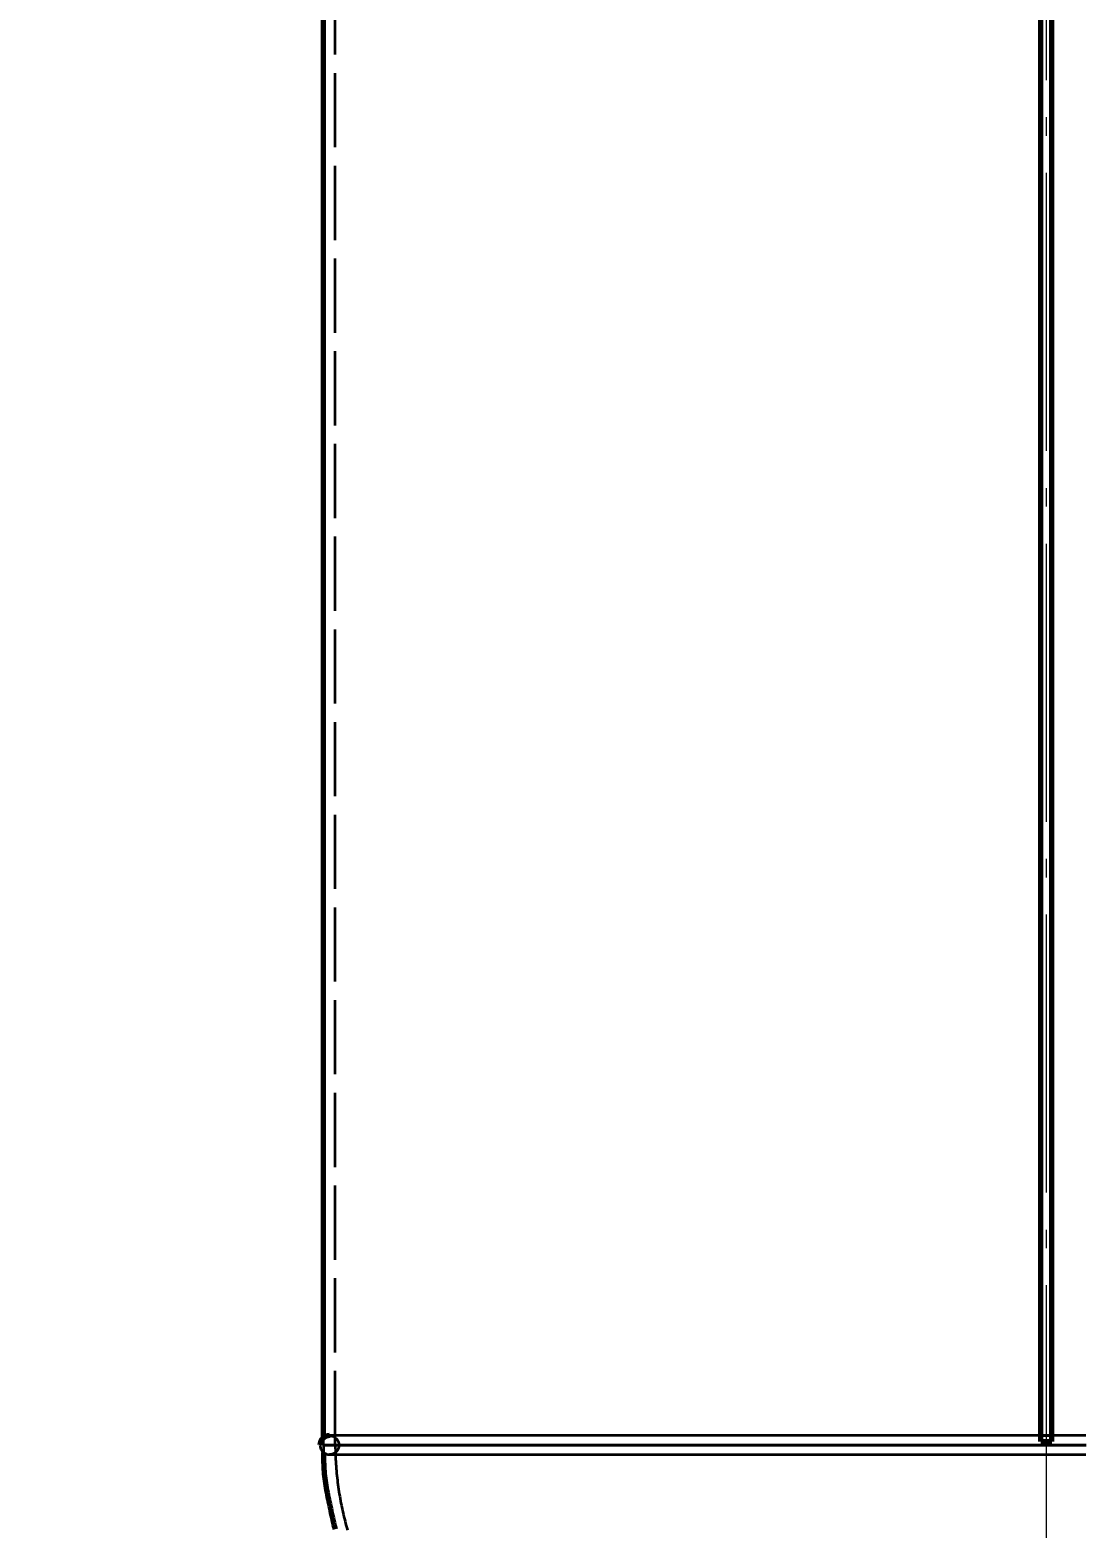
# Model space of a CAD drawing. Header units: millimetres. Extents: x 0 to 594, y 0 to 420.
# Drawn here: x 61.9 to 118.8, y 160.1 to 240.9 of the extents above; entities that cross this region are included whole.
import ezdxf

# ---------------------------------------------------------------- set-up
doc = ezdxf.new("R2010")
doc.units = ezdxf.units.MM
doc.linetypes.add('IRAM-E-TRAZOS', pattern=[5, 4, -1])
doc.linetypes.add('IRAM-F-TRAZO-PUNTO', pattern=[20, 15, -2, 1, -2])
for name, color, linetype, lineweight in [('01-VISIBLE', 7, 'CONTINUOUS', 70), ('02-OCULTA', 4, 'IRAM-E-TRAZOS', 35), ('03-EJE', 1, 'IRAM-F-TRAZO-PUNTO', 18), ('04-COTA', 3, 'CONTINUOUS', 18)]:
    doc.layers.add(name, color=color, linetype=linetype, lineweight=lineweight)
doc.styles.add('ISO3098', font='isocpeur.ttf')
doc.dimstyles.new('FLAMA-IRAM', dxfattribs={"dimtxt": 3.5, "dimasz": 3.5, "dimexe": 2, "dimexo": 1.5, "dimgap": 1, "dimtad": 1, "dimdec": 1, "dimtxsty": 'ISO3098', "dimblk": 'IRAM_FLECHA', "dimblk1": 'IRAM_FLECHA', "dimblk2": 'IRAM_FLECHA', "dimcen": 2.5, "dimclrd": 3, "dimclre": 3, "dimclrt": 3, "dimazin": 3, "dimtfac": 1, "dimtmove": 0, "dimatfit": 3, "dimlwd": 18, "dimlwe": 18})

# ---------------------------------------------------------------- blocks, each defined once
blk = doc.blocks.new('IRAM_FLECHA')
blk.add_solid([(0, 0), (-1, 0.125), (-1, -0.125)])

msp = doc.modelspace()

# ---------------------------------------------------------------- linework, layer by layer
at = {"layer": '01-VISIBLE'}
for p, q in [((116.45, 164.762), (116.45, 318.382)), ((117.05, 164.762), (117.05, 318.382)), ((77.75, 164.962), (77.75, 318.182)), ((116.45, 164.762), (117.05, 164.762))]:
    msp.add_line(p, q, dxfattribs=at)
for points in [[(78.07, 165.074), (77.99, 165.068), (77.912, 165.049), (77.838, 165.018), (77.769, 164.976), (77.708, 164.924), (77.656, 164.863), (77.614, 164.794), (77.583, 164.72), (77.564, 164.642), (77.558, 164.562)], [(77.753, 164.16), (77.754, 164.033), (77.755, 163.906), (77.757, 163.778), (77.76, 163.651), (77.764, 163.524), (77.769, 163.397), (77.776, 163.27), (77.784, 163.143), (77.794, 163.016), (77.806, 162.89), (77.821, 162.763), (77.837, 162.637), (77.856, 162.512), (77.876, 162.386), (77.898, 162.261), (77.921, 162.136), (77.945, 162.011), (77.969, 161.886), (77.994, 161.761), (78.019, 161.637), (78.044, 161.512), (78.07, 161.387), (78.096, 161.263), (78.122, 161.138), (78.148, 161.014), (78.174, 160.889), (78.201, 160.765), (78.229, 160.641), (78.257, 160.517), (78.286, 160.393), (78.316, 160.269), (78.346, 160.146), (78.377, 160.023)]]:
    msp.add_lwpolyline(points, dxfattribs=at)
at = {"layer": '02-OCULTA'}
for p, q in [((78.39, 164.562), (78.39, 318.582)), ((116.45, 165.074), (116.45, 318.07)), ((117.05, 165.074), (117.05, 318.07)), ((77.75, 164.562), (77.75, 164.962))]:
    msp.add_line(p, q, dxfattribs=at)
for points in [[(118.877, 165.074), (118.684, 165.074), (118.491, 165.074), (118.297, 165.074), (118.104, 165.074), (117.91, 165.074), (117.717, 165.074), (117.524, 165.074), (117.33, 165.074), (117.137, 165.074), (116.943, 165.074), (116.75, 165.074), (116.557, 165.074), (116.363, 165.074), (116.17, 165.074), (115.976, 165.074), (115.783, 165.074), (115.59, 165.074), (115.396, 165.074), (115.203, 165.074), (115.009, 165.074), (114.816, 165.074), (114.623, 165.074), (114.429, 165.074), (114.236, 165.074), (114.042, 165.074), (113.849, 165.074), (113.656, 165.074), (113.462, 165.074), (113.269, 165.074), (113.075, 165.074), (112.882, 165.074), (112.689, 165.074), (112.495, 165.074), (112.302, 165.074), (112.108, 165.074), (111.915, 165.074), (111.722, 165.074), (111.528, 165.074), (111.335, 165.074), (111.141, 165.074), (110.948, 165.074), (110.755, 165.074), (110.561, 165.074), (110.368, 165.074), (110.174, 165.074), (109.981, 165.074), (109.788, 165.074), (109.594, 165.074), (109.401, 165.074), (109.207, 165.074), (109.014, 165.074), (108.821, 165.074), (108.627, 165.074), (108.434, 165.074), (108.24, 165.074), (108.047, 165.074), (107.854, 165.074), (107.66, 165.074), (107.467, 165.074), (107.273, 165.074), (107.08, 165.074), (106.887, 165.074), (106.693, 165.074), (106.5, 165.074), (106.306, 165.074), (106.113, 165.074), (105.92, 165.074), (105.726, 165.074), (105.533, 165.074), (105.339, 165.074), (105.146, 165.074), (104.953, 165.074), (104.759, 165.074), (104.566, 165.074), (104.372, 165.074), (104.179, 165.074), (103.986, 165.074), (103.792, 165.074), (103.599, 165.074), (103.405, 165.074), (103.212, 165.074), (103.019, 165.074), (102.825, 165.074), (102.632, 165.074), (102.438, 165.074), (102.245, 165.074), (102.052, 165.074), (101.858, 165.074), (101.665, 165.074), (101.471, 165.074), (101.278, 165.074), (101.085, 165.074), (100.891, 165.074), (100.698, 165.074), (100.504, 165.074), (100.311, 165.074), (100.118, 165.074), (99.924, 165.074), (99.731, 165.074), (99.537, 165.074), (99.344, 165.074), (99.151, 165.074), (98.957, 165.074), (98.764, 165.074), (98.57, 165.074), (98.377, 165.074), (98.184, 165.074), (97.99, 165.074), (97.797, 165.074), (97.603, 165.074), (97.41, 165.074), (97.217, 165.074), (97.023, 165.074), (96.83, 165.074), (96.636, 165.074), (96.443, 165.074), (96.25, 165.074), (96.056, 165.074), (95.863, 165.074), (95.669, 165.074), (95.476, 165.074), (95.283, 165.074), (95.089, 165.074), (94.896, 165.074), (94.702, 165.074), (94.509, 165.074), (94.316, 165.074), (94.122, 165.074), (93.929, 165.074), (93.735, 165.074), (93.542, 165.074), (93.349, 165.074), (93.155, 165.074), (92.962, 165.074), (92.768, 165.074), (92.575, 165.074), (92.382, 165.074), (92.188, 165.074), (91.995, 165.074), (91.801, 165.074), (91.608, 165.074), (91.415, 165.074), (91.221, 165.074), (91.028, 165.074), (90.834, 165.074), (90.641, 165.074), (90.448, 165.074), (90.254, 165.074), (90.061, 165.074), (89.867, 165.074), (89.674, 165.074), (89.481, 165.074), (89.287, 165.074), (89.094, 165.074), (88.9, 165.074), (88.707, 165.074), (88.514, 165.074), (88.32, 165.074), (88.127, 165.074), (87.933, 165.074), (87.74, 165.074), (87.547, 165.074), (87.353, 165.074), (87.16, 165.074), (86.966, 165.074), (86.773, 165.074), (86.58, 165.074), (86.386, 165.074), (86.193, 165.074), (85.999, 165.074), (85.806, 165.074), (85.613, 165.074), (85.419, 165.074), (85.226, 165.074), (85.032, 165.074), (84.839, 165.074), (84.646, 165.074), (84.452, 165.074), (84.259, 165.074), (84.065, 165.074), (83.872, 165.074), (83.679, 165.074), (83.485, 165.074), (83.292, 165.074), (83.098, 165.074), (82.905, 165.074), (82.712, 165.074), (82.518, 165.074), (82.325, 165.074), (82.131, 165.074), (81.938, 165.074), (81.745, 165.074), (81.551, 165.074), (81.358, 165.074), (81.164, 165.074), (80.971, 165.074), (80.778, 165.074), (80.584, 165.074), (80.391, 165.074), (80.197, 165.074), (80.004, 165.074), (79.811, 165.074), (79.617, 165.074), (79.424, 165.074), (79.23, 165.074), (79.037, 165.074), (78.844, 165.074), (78.65, 165.074), (78.457, 165.074), (78.263, 165.074), (78.07, 165.074)], [(118.877, 165.074), (118.684, 165.074), (118.491, 165.074), (118.297, 165.074), (118.104, 165.074), (117.91, 165.074), (117.717, 165.074), (117.524, 165.074), (117.33, 165.074), (117.137, 165.074), (116.943, 165.074), (116.75, 165.074), (116.557, 165.074), (116.363, 165.074), (116.17, 165.074), (115.976, 165.074), (115.783, 165.074), (115.59, 165.074), (115.396, 165.074), (115.203, 165.074), (115.009, 165.074), (114.816, 165.074), (114.623, 165.074), (114.429, 165.074), (114.236, 165.074), (114.042, 165.074), (113.849, 165.074), (113.656, 165.074), (113.462, 165.074), (113.269, 165.074), (113.075, 165.074), (112.882, 165.074), (112.689, 165.074), (112.495, 165.074), (112.302, 165.074), (112.108, 165.074), (111.915, 165.074), (111.722, 165.074), (111.528, 165.074), (111.335, 165.074), (111.141, 165.074), (110.948, 165.074), (110.755, 165.074), (110.561, 165.074), (110.368, 165.074), (110.174, 165.074), (109.981, 165.074), (109.788, 165.074), (109.594, 165.074), (109.401, 165.074), (109.207, 165.074), (109.014, 165.074), (108.821, 165.074), (108.627, 165.074), (108.434, 165.074), (108.24, 165.074), (108.047, 165.074), (107.854, 165.074), (107.66, 165.074), (107.467, 165.074), (107.273, 165.074), (107.08, 165.074), (106.887, 165.074), (106.693, 165.074), (106.5, 165.074), (106.306, 165.074), (106.113, 165.074), (105.92, 165.074), (105.726, 165.074), (105.533, 165.074), (105.339, 165.074), (105.146, 165.074), (104.953, 165.074), (104.759, 165.074), (104.566, 165.074), (104.372, 165.074), (104.179, 165.074), (103.986, 165.074), (103.792, 165.074), (103.599, 165.074), (103.405, 165.074), (103.212, 165.074), (103.019, 165.074), (102.825, 165.074), (102.632, 165.074), (102.438, 165.074), (102.245, 165.074), (102.052, 165.074), (101.858, 165.074), (101.665, 165.074), (101.471, 165.074), (101.278, 165.074), (101.085, 165.074), (100.891, 165.074), (100.698, 165.074), (100.504, 165.074), (100.311, 165.074), (100.118, 165.074), (99.924, 165.074), (99.731, 165.074), (99.537, 165.074), (99.344, 165.074), (99.151, 165.074), (98.957, 165.074), (98.764, 165.074), (98.57, 165.074), (98.377, 165.074), (98.184, 165.074), (97.99, 165.074), (97.797, 165.074), (97.603, 165.074), (97.41, 165.074), (97.217, 165.074), (97.023, 165.074), (96.83, 165.074), (96.636, 165.074), (96.443, 165.074), (96.25, 165.074), (96.056, 165.074), (95.863, 165.074), (95.669, 165.074), (95.476, 165.074), (95.283, 165.074), (95.089, 165.074), (94.896, 165.074), (94.702, 165.074), (94.509, 165.074), (94.316, 165.074), (94.122, 165.074), (93.929, 165.074), (93.735, 165.074), (93.542, 165.074), (93.349, 165.074), (93.155, 165.074), (92.962, 165.074), (92.768, 165.074), (92.575, 165.074), (92.382, 165.074), (92.188, 165.074), (91.995, 165.074), (91.801, 165.074), (91.608, 165.074), (91.415, 165.074), (91.221, 165.074), (91.028, 165.074), (90.834, 165.074), (90.641, 165.074), (90.448, 165.074), (90.254, 165.074), (90.061, 165.074), (89.867, 165.074), (89.674, 165.074), (89.481, 165.074), (89.287, 165.074), (89.094, 165.074), (88.9, 165.074), (88.707, 165.074), (88.514, 165.074), (88.32, 165.074), (88.127, 165.074), (87.933, 165.074), (87.74, 165.074), (87.547, 165.074), (87.353, 165.074), (87.16, 165.074), (86.966, 165.074), (86.773, 165.074), (86.58, 165.074), (86.386, 165.074), (86.193, 165.074), (85.999, 165.074), (85.806, 165.074), (85.613, 165.074), (85.419, 165.074), (85.226, 165.074), (85.032, 165.074), (84.839, 165.074), (84.646, 165.074), (84.452, 165.074), (84.259, 165.074), (84.065, 165.074), (83.872, 165.074), (83.679, 165.074), (83.485, 165.074), (83.292, 165.074), (83.098, 165.074), (82.905, 165.074), (82.712, 165.074), (82.518, 165.074), (82.325, 165.074), (82.131, 165.074), (81.938, 165.074), (81.745, 165.074), (81.551, 165.074), (81.358, 165.074), (81.164, 165.074), (80.971, 165.074), (80.778, 165.074), (80.584, 165.074), (80.391, 165.074), (80.197, 165.074), (80.004, 165.074), (79.811, 165.074), (79.617, 165.074), (79.424, 165.074), (79.23, 165.074), (79.037, 165.074), (78.844, 165.074), (78.65, 165.074), (78.457, 165.074), (78.263, 165.074), (78.07, 165.074)], [(78.07, 165.074), (78.15, 165.068), (78.228, 165.049), (78.302, 165.018), (78.371, 164.976), (78.432, 164.924), (78.484, 164.863), (78.526, 164.794), (78.557, 164.72), (78.576, 164.642), (78.582, 164.562), (78.576, 164.482), (78.557, 164.404), (78.526, 164.33), (78.484, 164.261), (78.432, 164.2), (78.371, 164.148), (78.302, 164.106), (78.228, 164.075), (78.15, 164.056), (78.07, 164.05)], [(116.45, 165.074), (116.536, 165.074), (116.621, 165.074), (116.707, 165.074), (116.793, 165.074), (116.879, 165.074), (116.964, 165.074), (117.05, 165.074)], [(116.45, 164.762), (116.45, 164.814), (116.45, 164.866), (116.45, 164.918), (116.45, 164.97), (116.45, 165.022), (116.45, 165.074)], [(117.05, 164.762), (117.05, 164.814), (117.05, 164.866), (117.05, 164.918), (117.05, 164.97), (117.05, 165.022), (117.05, 165.074)], [(77.558, 164.562), (77.564, 164.482), (77.583, 164.404), (77.614, 164.33), (77.656, 164.261), (77.708, 164.2), (77.769, 164.148), (77.838, 164.106), (77.912, 164.075), (77.99, 164.056), (78.07, 164.05)], [(118.895, 164.562), (118.7, 164.562), (118.505, 164.562), (118.31, 164.562), (118.115, 164.562), (117.92, 164.562), (117.725, 164.562), (117.53, 164.562), (117.335, 164.562), (117.14, 164.562), (116.945, 164.562), (116.75, 164.562), (116.555, 164.562), (116.36, 164.562), (116.165, 164.562), (115.97, 164.562), (115.775, 164.562), (115.58, 164.562), (115.385, 164.562), (115.19, 164.562), (114.995, 164.562), (114.8, 164.562), (114.605, 164.562), (114.41, 164.562), (114.215, 164.562), (114.02, 164.562), (113.825, 164.562), (113.63, 164.562), (113.435, 164.562), (113.24, 164.562), (113.045, 164.562), (112.85, 164.562), (112.655, 164.562), (112.46, 164.562), (112.265, 164.562), (112.07, 164.562), (111.875, 164.562), (111.68, 164.562), (111.485, 164.562), (111.29, 164.562), (111.095, 164.562), (110.9, 164.562), (110.705, 164.562), (110.51, 164.562), (110.315, 164.562), (110.12, 164.562), (109.925, 164.562), (109.73, 164.562), (109.535, 164.562), (109.34, 164.562), (109.145, 164.562), (108.95, 164.562), (108.755, 164.562), (108.56, 164.562), (108.365, 164.562), (108.17, 164.562), (107.975, 164.562), (107.78, 164.562), (107.585, 164.562), (107.39, 164.562), (107.195, 164.562), (107, 164.562), (106.805, 164.562), (106.61, 164.562), (106.415, 164.562), (106.22, 164.562), (106.025, 164.562), (105.83, 164.562), (105.635, 164.562), (105.44, 164.562), (105.245, 164.562), (105.05, 164.562), (104.855, 164.562), (104.66, 164.562), (104.465, 164.562), (104.27, 164.562), (104.075, 164.562), (103.88, 164.562), (103.685, 164.562), (103.49, 164.562), (103.295, 164.562), (103.1, 164.562), (102.905, 164.562), (102.71, 164.562), (102.515, 164.562), (102.32, 164.562), (102.125, 164.562), (101.93, 164.562), (101.735, 164.562), (101.54, 164.562), (101.345, 164.562), (101.15, 164.562), (100.955, 164.562), (100.76, 164.562), (100.565, 164.562), (100.37, 164.562), (100.175, 164.562), (99.98, 164.562), (99.785, 164.562), (99.59, 164.562), (99.395, 164.562), (99.2, 164.562), (99.005, 164.562), (98.81, 164.562), (98.615, 164.562), (98.42, 164.562), (98.225, 164.562), (98.03, 164.562), (97.835, 164.562), (97.64, 164.562), (97.445, 164.562), (97.25, 164.562), (97.055, 164.562), (96.86, 164.562), (96.665, 164.562), (96.47, 164.562), (96.275, 164.562), (96.08, 164.562), (95.885, 164.562), (95.69, 164.562), (95.495, 164.562), (95.3, 164.562), (95.105, 164.562), (94.91, 164.562), (94.715, 164.562), (94.52, 164.562), (94.325, 164.562), (94.13, 164.562), (93.935, 164.562), (93.74, 164.562), (93.545, 164.562), (93.35, 164.562), (93.155, 164.562), (92.96, 164.562), (92.765, 164.562), (92.57, 164.562), (92.375, 164.562), (92.18, 164.562), (91.985, 164.562), (91.79, 164.562), (91.595, 164.562), (91.4, 164.562), (91.205, 164.562), (91.01, 164.562), (90.815, 164.562), (90.62, 164.562), (90.425, 164.562), (90.23, 164.562), (90.035, 164.562), (89.84, 164.562), (89.645, 164.562), (89.45, 164.562), (89.255, 164.562), (89.06, 164.562), (88.865, 164.562), (88.67, 164.562), (88.475, 164.562), (88.28, 164.562), (88.085, 164.562), (87.89, 164.562), (87.695, 164.562), (87.5, 164.562), (87.305, 164.562), (87.11, 164.562), (86.915, 164.562), (86.72, 164.562), (86.525, 164.562), (86.33, 164.562), (86.135, 164.562), (85.94, 164.562), (85.745, 164.562), (85.55, 164.562), (85.355, 164.562), (85.16, 164.562), (84.965, 164.562), (84.77, 164.562), (84.575, 164.562), (84.38, 164.562), (84.185, 164.562), (83.99, 164.562), (83.795, 164.562), (83.6, 164.562), (83.405, 164.562), (83.21, 164.562), (83.015, 164.562), (82.82, 164.562), (82.625, 164.562), (82.43, 164.562), (82.235, 164.562), (82.04, 164.562), (81.845, 164.562), (81.65, 164.562), (81.455, 164.562), (81.26, 164.562), (81.065, 164.562), (80.87, 164.562), (80.675, 164.562), (80.48, 164.562), (80.285, 164.562), (80.09, 164.562), (79.895, 164.562), (79.7, 164.562), (79.505, 164.562), (79.31, 164.562), (79.115, 164.562), (78.92, 164.562), (78.725, 164.562), (78.53, 164.562), (78.335, 164.562), (78.14, 164.562), (77.945, 164.562), (77.75, 164.562)], [(77.75, 164.562), (77.945, 164.562), (78.14, 164.562), (78.335, 164.562), (78.53, 164.562), (78.725, 164.562), (78.92, 164.562), (79.115, 164.562), (79.31, 164.562), (79.505, 164.562), (79.7, 164.562), (79.895, 164.562), (80.09, 164.562), (80.285, 164.562), (80.48, 164.562), (80.675, 164.562), (80.87, 164.562), (81.065, 164.562), (81.26, 164.562), (81.455, 164.562), (81.65, 164.562), (81.845, 164.562), (82.04, 164.562), (82.235, 164.562), (82.43, 164.562), (82.625, 164.562), (82.82, 164.562), (83.015, 164.562), (83.21, 164.562), (83.405, 164.562), (83.6, 164.562), (83.795, 164.562), (83.99, 164.562), (84.185, 164.562), (84.38, 164.562), (84.575, 164.562), (84.77, 164.562), (84.965, 164.562), (85.16, 164.562), (85.355, 164.562), (85.55, 164.562), (85.745, 164.562), (85.94, 164.562), (86.135, 164.562), (86.33, 164.562), (86.525, 164.562), (86.72, 164.562), (86.915, 164.562), (87.11, 164.562), (87.305, 164.562), (87.5, 164.562), (87.695, 164.562), (87.89, 164.562), (88.085, 164.562), (88.28, 164.562), (88.475, 164.562), (88.67, 164.562), (88.865, 164.562), (89.06, 164.562), (89.255, 164.562), (89.45, 164.562), (89.645, 164.562), (89.84, 164.562), (90.035, 164.562), (90.23, 164.562), (90.425, 164.562), (90.62, 164.562), (90.815, 164.562), (91.01, 164.562), (91.205, 164.562), (91.4, 164.562), (91.595, 164.562), (91.79, 164.562), (91.985, 164.562), (92.18, 164.562), (92.375, 164.562), (92.57, 164.562), (92.765, 164.562), (92.96, 164.562), (93.155, 164.562), (93.35, 164.562), (93.545, 164.562), (93.74, 164.562), (93.935, 164.562), (94.13, 164.562), (94.325, 164.562), (94.52, 164.562), (94.715, 164.562), (94.91, 164.562), (95.105, 164.562), (95.3, 164.562), (95.495, 164.562), (95.69, 164.562), (95.885, 164.562), (96.08, 164.562), (96.275, 164.562), (96.47, 164.562), (96.665, 164.562), (96.86, 164.562), (97.055, 164.562), (97.25, 164.562), (97.445, 164.562), (97.64, 164.562), (97.835, 164.562), (98.03, 164.562), (98.225, 164.562), (98.42, 164.562), (98.615, 164.562), (98.81, 164.562), (99.005, 164.562), (99.2, 164.562), (99.395, 164.562), (99.59, 164.562), (99.785, 164.562), (99.98, 164.562), (100.175, 164.562), (100.37, 164.562), (100.565, 164.562), (100.76, 164.562), (100.955, 164.562), (101.15, 164.562), (101.345, 164.562), (101.54, 164.562), (101.735, 164.562), (101.93, 164.562), (102.125, 164.562), (102.32, 164.562), (102.515, 164.562), (102.71, 164.562), (102.905, 164.562), (103.1, 164.562), (103.295, 164.562), (103.49, 164.562), (103.685, 164.562), (103.88, 164.562), (104.075, 164.562), (104.27, 164.562), (104.465, 164.562), (104.66, 164.562), (104.855, 164.562), (105.05, 164.562), (105.245, 164.562), (105.44, 164.562), (105.635, 164.562), (105.83, 164.562), (106.025, 164.562), (106.22, 164.562), (106.415, 164.562), (106.61, 164.562), (106.805, 164.562), (107, 164.562), (107.195, 164.562), (107.39, 164.562), (107.585, 164.562), (107.78, 164.562), (107.975, 164.562), (108.17, 164.562), (108.365, 164.562), (108.56, 164.562), (108.755, 164.562), (108.95, 164.562), (109.145, 164.562), (109.34, 164.562), (109.535, 164.562), (109.73, 164.562), (109.925, 164.562), (110.12, 164.562), (110.315, 164.562), (110.51, 164.562), (110.705, 164.562), (110.9, 164.562), (111.095, 164.562), (111.29, 164.562), (111.485, 164.562), (111.68, 164.562), (111.875, 164.562), (112.07, 164.562), (112.265, 164.562), (112.46, 164.562), (112.655, 164.562), (112.85, 164.562), (113.045, 164.562), (113.24, 164.562), (113.435, 164.562), (113.63, 164.562), (113.825, 164.562), (114.02, 164.562), (114.215, 164.562), (114.41, 164.562), (114.605, 164.562), (114.8, 164.562), (114.995, 164.562), (115.19, 164.562), (115.385, 164.562), (115.58, 164.562), (115.775, 164.562), (115.97, 164.562), (116.165, 164.562), (116.36, 164.562), (116.555, 164.562), (116.75, 164.562), (116.945, 164.562), (117.14, 164.562), (117.335, 164.562), (117.53, 164.562), (117.725, 164.562), (117.92, 164.562), (118.115, 164.562), (118.31, 164.562), (118.505, 164.562), (118.7, 164.562), (118.895, 164.562)], [(118.895, 164.562), (118.7, 164.562), (118.505, 164.562), (118.31, 164.562), (118.115, 164.562), (117.92, 164.562), (117.725, 164.562), (117.53, 164.562), (117.335, 164.562), (117.14, 164.562), (116.945, 164.562), (116.75, 164.562), (116.555, 164.562), (116.36, 164.562), (116.165, 164.562), (115.97, 164.562), (115.775, 164.562), (115.58, 164.562), (115.385, 164.562), (115.19, 164.562), (114.995, 164.562), (114.8, 164.562), (114.605, 164.562), (114.41, 164.562), (114.215, 164.562), (114.02, 164.562), (113.825, 164.562), (113.63, 164.562), (113.435, 164.562), (113.24, 164.562), (113.045, 164.562), (112.85, 164.562), (112.655, 164.562), (112.46, 164.562), (112.265, 164.562), (112.07, 164.562), (111.875, 164.562), (111.68, 164.562), (111.485, 164.562), (111.29, 164.562), (111.095, 164.562), (110.9, 164.562), (110.705, 164.562), (110.51, 164.562), (110.315, 164.562), (110.12, 164.562), (109.925, 164.562), (109.73, 164.562), (109.535, 164.562), (109.34, 164.562), (109.145, 164.562), (108.95, 164.562), (108.755, 164.562), (108.56, 164.562), (108.365, 164.562), (108.17, 164.562), (107.975, 164.562), (107.78, 164.562), (107.585, 164.562), (107.39, 164.562), (107.195, 164.562), (107, 164.562), (106.805, 164.562), (106.61, 164.562), (106.415, 164.562), (106.22, 164.562), (106.025, 164.562), (105.83, 164.562), (105.635, 164.562), (105.44, 164.562), (105.245, 164.562), (105.05, 164.562), (104.855, 164.562), (104.66, 164.562), (104.465, 164.562), (104.27, 164.562), (104.075, 164.562), (103.88, 164.562), (103.685, 164.562), (103.49, 164.562), (103.295, 164.562), (103.1, 164.562), (102.905, 164.562), (102.71, 164.562), (102.515, 164.562), (102.32, 164.562), (102.125, 164.562), (101.93, 164.562), (101.735, 164.562), (101.54, 164.562), (101.345, 164.562), (101.15, 164.562), (100.955, 164.562), (100.76, 164.562), (100.565, 164.562), (100.37, 164.562), (100.175, 164.562), (99.98, 164.562), (99.785, 164.562), (99.59, 164.562), (99.395, 164.562), (99.2, 164.562), (99.005, 164.562), (98.81, 164.562), (98.615, 164.562), (98.42, 164.562), (98.225, 164.562), (98.03, 164.562), (97.835, 164.562), (97.64, 164.562), (97.445, 164.562), (97.25, 164.562), (97.055, 164.562), (96.86, 164.562), (96.665, 164.562), (96.47, 164.562), (96.275, 164.562), (96.08, 164.562), (95.885, 164.562), (95.69, 164.562), (95.495, 164.562), (95.3, 164.562), (95.105, 164.562), (94.91, 164.562), (94.715, 164.562), (94.52, 164.562), (94.325, 164.562), (94.13, 164.562), (93.935, 164.562), (93.74, 164.562), (93.545, 164.562), (93.35, 164.562), (93.155, 164.562), (92.96, 164.562), (92.765, 164.562), (92.57, 164.562), (92.375, 164.562), (92.18, 164.562), (91.985, 164.562), (91.79, 164.562), (91.595, 164.562), (91.4, 164.562), (91.205, 164.562), (91.01, 164.562), (90.815, 164.562), (90.62, 164.562), (90.425, 164.562), (90.23, 164.562), (90.035, 164.562), (89.84, 164.562), (89.645, 164.562), (89.45, 164.562), (89.255, 164.562), (89.06, 164.562), (88.865, 164.562), (88.67, 164.562), (88.475, 164.562), (88.28, 164.562), (88.085, 164.562), (87.89, 164.562), (87.695, 164.562), (87.5, 164.562), (87.305, 164.562), (87.11, 164.562), (86.915, 164.562), (86.72, 164.562), (86.525, 164.562), (86.33, 164.562), (86.135, 164.562), (85.94, 164.562), (85.745, 164.562), (85.55, 164.562), (85.355, 164.562), (85.16, 164.562), (84.965, 164.562), (84.77, 164.562), (84.575, 164.562), (84.38, 164.562), (84.185, 164.562), (83.99, 164.562), (83.795, 164.562), (83.6, 164.562), (83.405, 164.562), (83.21, 164.562), (83.015, 164.562), (82.82, 164.562), (82.625, 164.562), (82.43, 164.562), (82.235, 164.562), (82.04, 164.562), (81.845, 164.562), (81.65, 164.562), (81.455, 164.562), (81.26, 164.562), (81.065, 164.562), (80.87, 164.562), (80.675, 164.562), (80.48, 164.562), (80.285, 164.562), (80.09, 164.562), (79.895, 164.562), (79.7, 164.562), (79.505, 164.562), (79.31, 164.562), (79.115, 164.562), (78.92, 164.562), (78.725, 164.562), (78.53, 164.562), (78.335, 164.562), (78.14, 164.562), (77.945, 164.562), (77.75, 164.562)], [(77.75, 164.562), (77.945, 164.562), (78.14, 164.562), (78.335, 164.562), (78.53, 164.562), (78.725, 164.562), (78.92, 164.562), (79.115, 164.562), (79.31, 164.562), (79.505, 164.562), (79.7, 164.562), (79.895, 164.562), (80.09, 164.562), (80.285, 164.562), (80.48, 164.562), (80.675, 164.562), (80.87, 164.562), (81.065, 164.562), (81.26, 164.562), (81.455, 164.562), (81.65, 164.562), (81.845, 164.562), (82.04, 164.562), (82.235, 164.562), (82.43, 164.562), (82.625, 164.562), (82.82, 164.562), (83.015, 164.562), (83.21, 164.562), (83.405, 164.562), (83.6, 164.562), (83.795, 164.562), (83.99, 164.562), (84.185, 164.562), (84.38, 164.562), (84.575, 164.562), (84.77, 164.562), (84.965, 164.562), (85.16, 164.562), (85.355, 164.562), (85.55, 164.562), (85.745, 164.562), (85.94, 164.562), (86.135, 164.562), (86.33, 164.562), (86.525, 164.562), (86.72, 164.562), (86.915, 164.562), (87.11, 164.562), (87.305, 164.562), (87.5, 164.562), (87.695, 164.562), (87.89, 164.562), (88.085, 164.562), (88.28, 164.562), (88.475, 164.562), (88.67, 164.562), (88.865, 164.562), (89.06, 164.562), (89.255, 164.562), (89.45, 164.562), (89.645, 164.562), (89.84, 164.562), (90.035, 164.562), (90.23, 164.562), (90.425, 164.562), (90.62, 164.562), (90.815, 164.562), (91.01, 164.562), (91.205, 164.562), (91.4, 164.562), (91.595, 164.562), (91.79, 164.562), (91.985, 164.562), (92.18, 164.562), (92.375, 164.562), (92.57, 164.562), (92.765, 164.562), (92.96, 164.562), (93.155, 164.562), (93.35, 164.562), (93.545, 164.562), (93.74, 164.562), (93.935, 164.562), (94.13, 164.562), (94.325, 164.562), (94.52, 164.562), (94.715, 164.562), (94.91, 164.562), (95.105, 164.562), (95.3, 164.562), (95.495, 164.562), (95.69, 164.562), (95.885, 164.562), (96.08, 164.562), (96.275, 164.562), (96.47, 164.562), (96.665, 164.562), (96.86, 164.562), (97.055, 164.562), (97.25, 164.562), (97.445, 164.562), (97.64, 164.562), (97.835, 164.562), (98.03, 164.562), (98.225, 164.562), (98.42, 164.562), (98.615, 164.562), (98.81, 164.562), (99.005, 164.562), (99.2, 164.562), (99.395, 164.562), (99.59, 164.562), (99.785, 164.562), (99.98, 164.562), (100.175, 164.562), (100.37, 164.562), (100.565, 164.562), (100.76, 164.562), (100.955, 164.562), (101.15, 164.562), (101.345, 164.562), (101.54, 164.562), (101.735, 164.562), (101.93, 164.562), (102.125, 164.562), (102.32, 164.562), (102.515, 164.562), (102.71, 164.562), (102.905, 164.562), (103.1, 164.562), (103.295, 164.562), (103.49, 164.562), (103.685, 164.562), (103.88, 164.562), (104.075, 164.562), (104.27, 164.562), (104.465, 164.562), (104.66, 164.562), (104.855, 164.562), (105.05, 164.562), (105.245, 164.562), (105.44, 164.562), (105.635, 164.562), (105.83, 164.562), (106.025, 164.562), (106.22, 164.562), (106.415, 164.562), (106.61, 164.562), (106.805, 164.562), (107, 164.562), (107.195, 164.562), (107.39, 164.562), (107.585, 164.562), (107.78, 164.562), (107.975, 164.562), (108.17, 164.562), (108.365, 164.562), (108.56, 164.562), (108.755, 164.562), (108.95, 164.562), (109.145, 164.562), (109.34, 164.562), (109.535, 164.562), (109.73, 164.562), (109.925, 164.562), (110.12, 164.562), (110.315, 164.562), (110.51, 164.562), (110.705, 164.562), (110.9, 164.562), (111.095, 164.562), (111.29, 164.562), (111.485, 164.562), (111.68, 164.562), (111.875, 164.562), (112.07, 164.562), (112.265, 164.562), (112.46, 164.562), (112.655, 164.562), (112.85, 164.562), (113.045, 164.562), (113.24, 164.562), (113.435, 164.562), (113.63, 164.562), (113.825, 164.562), (114.02, 164.562), (114.215, 164.562), (114.41, 164.562), (114.605, 164.562), (114.8, 164.562), (114.995, 164.562), (115.19, 164.562), (115.385, 164.562), (115.58, 164.562), (115.775, 164.562), (115.97, 164.562), (116.165, 164.562), (116.36, 164.562), (116.555, 164.562), (116.75, 164.562), (116.945, 164.562), (117.14, 164.562), (117.335, 164.562), (117.53, 164.562), (117.725, 164.562), (117.92, 164.562), (118.115, 164.562), (118.31, 164.562), (118.505, 164.562), (118.7, 164.562), (118.895, 164.562)], [(77.75, 164.562), (77.751, 164.495), (77.751, 164.428), (77.752, 164.361), (77.752, 164.294), (77.753, 164.227), (77.753, 164.16)], [(78.07, 164.05), (78.263, 164.05), (78.457, 164.05), (78.65, 164.05), (78.844, 164.05), (79.037, 164.05), (79.23, 164.05), (79.424, 164.05), (79.617, 164.05), (79.811, 164.05), (80.004, 164.05), (80.197, 164.05), (80.391, 164.05), (80.584, 164.05), (80.778, 164.05), (80.971, 164.05), (81.164, 164.05), (81.358, 164.05), (81.551, 164.05), (81.745, 164.05), (81.938, 164.05), (82.131, 164.05), (82.325, 164.05), (82.518, 164.05), (82.712, 164.05), (82.905, 164.05), (83.098, 164.05), (83.292, 164.05), (83.485, 164.05), (83.679, 164.05), (83.872, 164.05), (84.065, 164.05), (84.259, 164.05), (84.452, 164.05), (84.646, 164.05), (84.839, 164.05), (85.032, 164.05), (85.226, 164.05), (85.419, 164.05), (85.613, 164.05), (85.806, 164.05), (85.999, 164.05), (86.193, 164.05), (86.386, 164.05), (86.58, 164.05), (86.773, 164.05), (86.966, 164.05), (87.16, 164.05), (87.353, 164.05), (87.547, 164.05), (87.74, 164.05), (87.933, 164.05), (88.127, 164.05), (88.32, 164.05), (88.514, 164.05), (88.707, 164.05), (88.9, 164.05), (89.094, 164.05), (89.287, 164.05), (89.481, 164.05), (89.674, 164.05), (89.867, 164.05), (90.061, 164.05), (90.254, 164.05), (90.448, 164.05), (90.641, 164.05), (90.834, 164.05), (91.028, 164.05), (91.221, 164.05), (91.415, 164.05), (91.608, 164.05), (91.801, 164.05), (91.995, 164.05), (92.188, 164.05), (92.382, 164.05), (92.575, 164.05), (92.768, 164.05), (92.962, 164.05), (93.155, 164.05), (93.349, 164.05), (93.542, 164.05), (93.735, 164.05), (93.929, 164.05), (94.122, 164.05), (94.316, 164.05), (94.509, 164.05), (94.702, 164.05), (94.896, 164.05), (95.089, 164.05), (95.283, 164.05), (95.476, 164.05), (95.669, 164.05), (95.863, 164.05), (96.056, 164.05), (96.25, 164.05), (96.443, 164.05), (96.636, 164.05), (96.83, 164.05), (97.023, 164.05), (97.217, 164.05), (97.41, 164.05), (97.603, 164.05), (97.797, 164.05), (97.99, 164.05), (98.184, 164.05), (98.377, 164.05), (98.57, 164.05), (98.764, 164.05), (98.957, 164.05), (99.151, 164.05), (99.344, 164.05), (99.537, 164.05), (99.731, 164.05), (99.924, 164.05), (100.118, 164.05), (100.311, 164.05), (100.504, 164.05), (100.698, 164.05), (100.891, 164.05), (101.085, 164.05), (101.278, 164.05), (101.471, 164.05), (101.665, 164.05), (101.858, 164.05), (102.052, 164.05), (102.245, 164.05), (102.438, 164.05), (102.632, 164.05), (102.825, 164.05), (103.019, 164.05), (103.212, 164.05), (103.405, 164.05), (103.599, 164.05), (103.792, 164.05), (103.986, 164.05), (104.179, 164.05), (104.372, 164.05), (104.566, 164.05), (104.759, 164.05), (104.953, 164.05), (105.146, 164.05), (105.339, 164.05), (105.533, 164.05), (105.726, 164.05), (105.92, 164.05), (106.113, 164.05), (106.306, 164.05), (106.5, 164.05), (106.693, 164.05), (106.887, 164.05), (107.08, 164.05), (107.273, 164.05), (107.467, 164.05), (107.66, 164.05), (107.854, 164.05), (108.047, 164.05), (108.24, 164.05), (108.434, 164.05), (108.627, 164.05), (108.821, 164.05), (109.014, 164.05), (109.207, 164.05), (109.401, 164.05), (109.594, 164.05), (109.788, 164.05), (109.981, 164.05), (110.174, 164.05), (110.368, 164.05), (110.561, 164.05), (110.755, 164.05), (110.948, 164.05), (111.141, 164.05), (111.335, 164.05), (111.528, 164.05), (111.722, 164.05), (111.915, 164.05), (112.108, 164.05), (112.302, 164.05), (112.495, 164.05), (112.689, 164.05), (112.882, 164.05), (113.075, 164.05), (113.269, 164.05), (113.462, 164.05), (113.656, 164.05), (113.849, 164.05), (114.042, 164.05), (114.236, 164.05), (114.429, 164.05), (114.623, 164.05), (114.816, 164.05), (115.009, 164.05), (115.203, 164.05), (115.396, 164.05), (115.59, 164.05), (115.783, 164.05), (115.976, 164.05), (116.17, 164.05), (116.363, 164.05), (116.557, 164.05), (116.75, 164.05), (116.943, 164.05), (117.137, 164.05), (117.33, 164.05), (117.524, 164.05), (117.717, 164.05), (117.91, 164.05), (118.104, 164.05), (118.297, 164.05), (118.491, 164.05), (118.684, 164.05), (118.877, 164.05)], [(78.07, 164.05), (78.263, 164.05), (78.457, 164.05), (78.65, 164.05), (78.844, 164.05), (79.037, 164.05), (79.23, 164.05), (79.424, 164.05), (79.617, 164.05), (79.811, 164.05), (80.004, 164.05), (80.197, 164.05), (80.391, 164.05), (80.584, 164.05), (80.778, 164.05), (80.971, 164.05), (81.164, 164.05), (81.358, 164.05), (81.551, 164.05), (81.745, 164.05), (81.938, 164.05), (82.131, 164.05), (82.325, 164.05), (82.518, 164.05), (82.712, 164.05), (82.905, 164.05), (83.098, 164.05), (83.292, 164.05), (83.485, 164.05), (83.679, 164.05), (83.872, 164.05), (84.065, 164.05), (84.259, 164.05), (84.452, 164.05), (84.646, 164.05), (84.839, 164.05), (85.032, 164.05), (85.226, 164.05), (85.419, 164.05), (85.613, 164.05), (85.806, 164.05), (85.999, 164.05), (86.193, 164.05), (86.386, 164.05), (86.58, 164.05), (86.773, 164.05), (86.966, 164.05), (87.16, 164.05), (87.353, 164.05), (87.547, 164.05), (87.74, 164.05), (87.933, 164.05), (88.127, 164.05), (88.32, 164.05), (88.514, 164.05), (88.707, 164.05), (88.9, 164.05), (89.094, 164.05), (89.287, 164.05), (89.481, 164.05), (89.674, 164.05), (89.867, 164.05), (90.061, 164.05), (90.254, 164.05), (90.448, 164.05), (90.641, 164.05), (90.834, 164.05), (91.028, 164.05), (91.221, 164.05), (91.415, 164.05), (91.608, 164.05), (91.801, 164.05), (91.995, 164.05), (92.188, 164.05), (92.382, 164.05), (92.575, 164.05), (92.768, 164.05), (92.962, 164.05), (93.155, 164.05), (93.349, 164.05), (93.542, 164.05), (93.735, 164.05), (93.929, 164.05), (94.122, 164.05), (94.316, 164.05), (94.509, 164.05), (94.702, 164.05), (94.896, 164.05), (95.089, 164.05), (95.283, 164.05), (95.476, 164.05), (95.669, 164.05), (95.863, 164.05), (96.056, 164.05), (96.25, 164.05), (96.443, 164.05), (96.636, 164.05), (96.83, 164.05), (97.023, 164.05), (97.217, 164.05), (97.41, 164.05), (97.603, 164.05), (97.797, 164.05), (97.99, 164.05), (98.184, 164.05), (98.377, 164.05), (98.57, 164.05), (98.764, 164.05), (98.957, 164.05), (99.151, 164.05), (99.344, 164.05), (99.537, 164.05), (99.731, 164.05), (99.924, 164.05), (100.118, 164.05), (100.311, 164.05), (100.504, 164.05), (100.698, 164.05), (100.891, 164.05), (101.085, 164.05), (101.278, 164.05), (101.471, 164.05), (101.665, 164.05), (101.858, 164.05), (102.052, 164.05), (102.245, 164.05), (102.438, 164.05), (102.632, 164.05), (102.825, 164.05), (103.019, 164.05), (103.212, 164.05), (103.405, 164.05), (103.599, 164.05), (103.792, 164.05), (103.986, 164.05), (104.179, 164.05), (104.372, 164.05), (104.566, 164.05), (104.759, 164.05), (104.953, 164.05), (105.146, 164.05), (105.339, 164.05), (105.533, 164.05), (105.726, 164.05), (105.92, 164.05), (106.113, 164.05), (106.306, 164.05), (106.5, 164.05), (106.693, 164.05), (106.887, 164.05), (107.08, 164.05), (107.273, 164.05), (107.467, 164.05), (107.66, 164.05), (107.854, 164.05), (108.047, 164.05), (108.24, 164.05), (108.434, 164.05), (108.627, 164.05), (108.821, 164.05), (109.014, 164.05), (109.207, 164.05), (109.401, 164.05), (109.594, 164.05), (109.788, 164.05), (109.981, 164.05), (110.174, 164.05), (110.368, 164.05), (110.561, 164.05), (110.755, 164.05), (110.948, 164.05), (111.141, 164.05), (111.335, 164.05), (111.528, 164.05), (111.722, 164.05), (111.915, 164.05), (112.108, 164.05), (112.302, 164.05), (112.495, 164.05), (112.689, 164.05), (112.882, 164.05), (113.075, 164.05), (113.269, 164.05), (113.462, 164.05), (113.656, 164.05), (113.849, 164.05), (114.042, 164.05), (114.236, 164.05), (114.429, 164.05), (114.623, 164.05), (114.816, 164.05), (115.009, 164.05), (115.203, 164.05), (115.396, 164.05), (115.59, 164.05), (115.783, 164.05), (115.976, 164.05), (116.17, 164.05), (116.363, 164.05), (116.557, 164.05), (116.75, 164.05), (116.943, 164.05), (117.137, 164.05), (117.33, 164.05), (117.524, 164.05), (117.717, 164.05), (117.91, 164.05), (118.104, 164.05), (118.297, 164.05), (118.491, 164.05), (118.684, 164.05), (118.877, 164.05)], [(118.86, 164.562), (118.668, 164.562), (118.476, 164.562), (118.284, 164.562), (118.093, 164.562), (117.901, 164.562), (117.709, 164.562), (117.517, 164.562), (117.325, 164.562), (117.134, 164.562), (116.942, 164.562), (116.75, 164.562), (116.558, 164.562), (116.366, 164.562), (116.175, 164.562), (115.983, 164.562), (115.791, 164.562), (115.599, 164.562), (115.407, 164.562), (115.216, 164.562), (115.024, 164.562), (114.832, 164.562), (114.64, 164.562), (114.448, 164.562), (114.257, 164.562), (114.065, 164.562), (113.873, 164.562), (113.681, 164.562), (113.489, 164.562), (113.298, 164.562), (113.106, 164.562), (112.914, 164.562), (112.722, 164.562), (112.53, 164.562), (112.339, 164.562), (112.147, 164.562), (111.955, 164.562), (111.763, 164.562), (111.571, 164.562), (111.38, 164.562), (111.188, 164.562), (110.996, 164.562), (110.804, 164.562), (110.612, 164.562), (110.421, 164.562), (110.229, 164.562), (110.037, 164.562), (109.845, 164.562), (109.653, 164.562), (109.462, 164.562), (109.27, 164.562), (109.078, 164.562), (108.886, 164.562), (108.694, 164.562), (108.503, 164.562), (108.311, 164.562), (108.119, 164.562), (107.927, 164.562), (107.735, 164.562), (107.544, 164.562), (107.352, 164.562), (107.16, 164.562), (106.968, 164.562), (106.776, 164.562), (106.585, 164.562), (106.393, 164.562), (106.201, 164.562), (106.009, 164.562), (105.817, 164.562), (105.626, 164.562), (105.434, 164.562), (105.242, 164.562), (105.05, 164.562), (104.858, 164.562), (104.667, 164.562), (104.475, 164.562), (104.283, 164.562), (104.091, 164.562), (103.899, 164.562), (103.708, 164.562), (103.516, 164.562), (103.324, 164.562), (103.132, 164.562), (102.94, 164.562), (102.749, 164.562), (102.557, 164.562), (102.365, 164.562), (102.173, 164.562), (101.981, 164.562), (101.79, 164.562), (101.598, 164.562), (101.406, 164.562), (101.214, 164.562), (101.022, 164.562), (100.831, 164.562), (100.639, 164.562), (100.447, 164.562), (100.255, 164.562), (100.063, 164.562), (99.872, 164.562), (99.68, 164.562), (99.488, 164.562), (99.296, 164.562), (99.104, 164.562), (98.913, 164.562), (98.721, 164.562), (98.529, 164.562), (98.337, 164.562), (98.145, 164.562), (97.954, 164.562), (97.762, 164.562), (97.57, 164.562), (97.378, 164.562), (97.186, 164.562), (96.995, 164.562), (96.803, 164.562), (96.611, 164.562), (96.419, 164.562), (96.227, 164.562), (96.036, 164.562), (95.844, 164.562), (95.652, 164.562), (95.46, 164.562), (95.268, 164.562), (95.077, 164.562), (94.885, 164.562), (94.693, 164.562), (94.501, 164.562), (94.309, 164.562), (94.118, 164.562), (93.926, 164.562), (93.734, 164.562), (93.542, 164.562), (93.35, 164.562), (93.159, 164.562), (92.967, 164.562), (92.775, 164.562), (92.583, 164.562), (92.391, 164.562), (92.2, 164.562), (92.008, 164.562), (91.816, 164.562), (91.624, 164.562), (91.432, 164.562), (91.241, 164.562), (91.049, 164.562), (90.857, 164.562), (90.665, 164.562), (90.473, 164.562), (90.282, 164.562), (90.09, 164.562), (89.898, 164.562), (89.706, 164.562), (89.514, 164.562), (89.323, 164.562), (89.131, 164.562), (88.939, 164.562), (88.747, 164.562), (88.555, 164.562), (88.364, 164.562), (88.172, 164.562), (87.98, 164.562), (87.788, 164.562), (87.596, 164.562), (87.405, 164.562), (87.213, 164.562), (87.021, 164.562), (86.829, 164.562), (86.637, 164.562), (86.446, 164.562), (86.254, 164.562), (86.062, 164.562), (85.87, 164.562), (85.678, 164.562), (85.487, 164.562), (85.295, 164.562), (85.103, 164.562), (84.911, 164.562), (84.719, 164.562), (84.528, 164.562), (84.336, 164.562), (84.144, 164.562), (83.952, 164.562), (83.76, 164.562), (83.569, 164.562), (83.377, 164.562), (83.185, 164.562), (82.993, 164.562), (82.801, 164.562), (82.61, 164.562), (82.418, 164.562), (82.226, 164.562), (82.034, 164.562), (81.842, 164.562), (81.651, 164.562), (81.459, 164.562), (81.267, 164.562), (81.075, 164.562), (80.883, 164.562), (80.692, 164.562), (80.5, 164.562), (80.308, 164.562), (80.116, 164.562), (79.924, 164.562), (79.733, 164.562), (79.541, 164.562), (79.349, 164.562), (79.157, 164.562), (78.965, 164.562), (78.774, 164.562), (78.582, 164.562), (78.39, 164.562)], [(78.39, 164.562), (78.582, 164.562), (78.774, 164.562), (78.965, 164.562), (79.157, 164.562), (79.349, 164.562), (79.541, 164.562), (79.733, 164.562), (79.924, 164.562), (80.116, 164.562), (80.308, 164.562), (80.5, 164.562), (80.692, 164.562), (80.883, 164.562), (81.075, 164.562), (81.267, 164.562), (81.459, 164.562), (81.651, 164.562), (81.842, 164.562), (82.034, 164.562), (82.226, 164.562), (82.418, 164.562), (82.61, 164.562), (82.801, 164.562), (82.993, 164.562), (83.185, 164.562), (83.377, 164.562), (83.569, 164.562), (83.76, 164.562), (83.952, 164.562), (84.144, 164.562), (84.336, 164.562), (84.528, 164.562), (84.719, 164.562), (84.911, 164.562), (85.103, 164.562), (85.295, 164.562), (85.487, 164.562), (85.678, 164.562), (85.87, 164.562), (86.062, 164.562), (86.254, 164.562), (86.446, 164.562), (86.637, 164.562), (86.829, 164.562), (87.021, 164.562), (87.213, 164.562), (87.405, 164.562), (87.596, 164.562), (87.788, 164.562), (87.98, 164.562), (88.172, 164.562), (88.364, 164.562), (88.555, 164.562), (88.747, 164.562), (88.939, 164.562), (89.131, 164.562), (89.323, 164.562), (89.514, 164.562), (89.706, 164.562), (89.898, 164.562), (90.09, 164.562), (90.282, 164.562), (90.473, 164.562), (90.665, 164.562), (90.857, 164.562), (91.049, 164.562), (91.241, 164.562), (91.432, 164.562), (91.624, 164.562), (91.816, 164.562), (92.008, 164.562), (92.2, 164.562), (92.391, 164.562), (92.583, 164.562), (92.775, 164.562), (92.967, 164.562), (93.159, 164.562), (93.35, 164.562), (93.542, 164.562), (93.734, 164.562), (93.926, 164.562), (94.118, 164.562), (94.309, 164.562), (94.501, 164.562), (94.693, 164.562), (94.885, 164.562), (95.077, 164.562), (95.268, 164.562), (95.46, 164.562), (95.652, 164.562), (95.844, 164.562), (96.036, 164.562), (96.227, 164.562), (96.419, 164.562), (96.611, 164.562), (96.803, 164.562), (96.995, 164.562), (97.186, 164.562), (97.378, 164.562), (97.57, 164.562), (97.762, 164.562), (97.954, 164.562), (98.145, 164.562), (98.337, 164.562), (98.529, 164.562), (98.721, 164.562), (98.913, 164.562), (99.104, 164.562), (99.296, 164.562), (99.488, 164.562), (99.68, 164.562), (99.872, 164.562), (100.063, 164.562), (100.255, 164.562), (100.447, 164.562), (100.639, 164.562), (100.831, 164.562), (101.022, 164.562), (101.214, 164.562), (101.406, 164.562), (101.598, 164.562), (101.79, 164.562), (101.981, 164.562), (102.173, 164.562), (102.365, 164.562), (102.557, 164.562), (102.749, 164.562), (102.94, 164.562), (103.132, 164.562), (103.324, 164.562), (103.516, 164.562), (103.708, 164.562), (103.899, 164.562), (104.091, 164.562), (104.283, 164.562), (104.475, 164.562), (104.667, 164.562), (104.858, 164.562), (105.05, 164.562), (105.242, 164.562), (105.434, 164.562), (105.626, 164.562), (105.817, 164.562), (106.009, 164.562), (106.201, 164.562), (106.393, 164.562), (106.585, 164.562), (106.776, 164.562), (106.968, 164.562), (107.16, 164.562), (107.352, 164.562), (107.544, 164.562), (107.735, 164.562), (107.927, 164.562), (108.119, 164.562), (108.311, 164.562), (108.503, 164.562), (108.694, 164.562), (108.886, 164.562), (109.078, 164.562), (109.27, 164.562), (109.462, 164.562), (109.653, 164.562), (109.845, 164.562), (110.037, 164.562), (110.229, 164.562), (110.421, 164.562), (110.612, 164.562), (110.804, 164.562), (110.996, 164.562), (111.188, 164.562), (111.38, 164.562), (111.571, 164.562), (111.763, 164.562), (111.955, 164.562), (112.147, 164.562), (112.339, 164.562), (112.53, 164.562), (112.722, 164.562), (112.914, 164.562), (113.106, 164.562), (113.298, 164.562), (113.489, 164.562), (113.681, 164.562), (113.873, 164.562), (114.065, 164.562), (114.257, 164.562), (114.448, 164.562), (114.64, 164.562), (114.832, 164.562), (115.024, 164.562), (115.216, 164.562), (115.407, 164.562), (115.599, 164.562), (115.791, 164.562), (115.983, 164.562), (116.175, 164.562), (116.366, 164.562), (116.558, 164.562), (116.75, 164.562), (116.942, 164.562), (117.134, 164.562), (117.325, 164.562), (117.517, 164.562), (117.709, 164.562), (117.901, 164.562), (118.093, 164.562), (118.284, 164.562), (118.476, 164.562), (118.668, 164.562), (118.86, 164.562)], [(118.86, 164.562), (118.668, 164.562), (118.476, 164.562), (118.284, 164.562), (118.093, 164.562), (117.901, 164.562), (117.709, 164.562), (117.517, 164.562), (117.325, 164.562), (117.134, 164.562), (116.942, 164.562), (116.75, 164.562), (116.558, 164.562), (116.366, 164.562), (116.175, 164.562), (115.983, 164.562), (115.791, 164.562), (115.599, 164.562), (115.407, 164.562), (115.216, 164.562), (115.024, 164.562), (114.832, 164.562), (114.64, 164.562), (114.448, 164.562), (114.257, 164.562), (114.065, 164.562), (113.873, 164.562), (113.681, 164.562), (113.489, 164.562), (113.298, 164.562), (113.106, 164.562), (112.914, 164.562), (112.722, 164.562), (112.53, 164.562), (112.339, 164.562), (112.147, 164.562), (111.955, 164.562), (111.763, 164.562), (111.571, 164.562), (111.38, 164.562), (111.188, 164.562), (110.996, 164.562), (110.804, 164.562), (110.612, 164.562), (110.421, 164.562), (110.229, 164.562), (110.037, 164.562), (109.845, 164.562), (109.653, 164.562), (109.462, 164.562), (109.27, 164.562), (109.078, 164.562), (108.886, 164.562), (108.694, 164.562), (108.503, 164.562), (108.311, 164.562), (108.119, 164.562), (107.927, 164.562), (107.735, 164.562), (107.544, 164.562), (107.352, 164.562), (107.16, 164.562), (106.968, 164.562), (106.776, 164.562), (106.585, 164.562), (106.393, 164.562), (106.201, 164.562), (106.009, 164.562), (105.817, 164.562), (105.626, 164.562), (105.434, 164.562), (105.242, 164.562), (105.05, 164.562), (104.858, 164.562), (104.667, 164.562), (104.475, 164.562), (104.283, 164.562), (104.091, 164.562), (103.899, 164.562), (103.708, 164.562), (103.516, 164.562), (103.324, 164.562), (103.132, 164.562), (102.94, 164.562), (102.749, 164.562), (102.557, 164.562), (102.365, 164.562), (102.173, 164.562), (101.981, 164.562), (101.79, 164.562), (101.598, 164.562), (101.406, 164.562), (101.214, 164.562), (101.022, 164.562), (100.831, 164.562), (100.639, 164.562), (100.447, 164.562), (100.255, 164.562), (100.063, 164.562), (99.872, 164.562), (99.68, 164.562), (99.488, 164.562), (99.296, 164.562), (99.104, 164.562), (98.913, 164.562), (98.721, 164.562), (98.529, 164.562), (98.337, 164.562), (98.145, 164.562), (97.954, 164.562), (97.762, 164.562), (97.57, 164.562), (97.378, 164.562), (97.186, 164.562), (96.995, 164.562), (96.803, 164.562), (96.611, 164.562), (96.419, 164.562), (96.227, 164.562), (96.036, 164.562), (95.844, 164.562), (95.652, 164.562), (95.46, 164.562), (95.268, 164.562), (95.077, 164.562), (94.885, 164.562), (94.693, 164.562), (94.501, 164.562), (94.309, 164.562), (94.118, 164.562), (93.926, 164.562), (93.734, 164.562), (93.542, 164.562), (93.35, 164.562), (93.159, 164.562), (92.967, 164.562), (92.775, 164.562), (92.583, 164.562), (92.391, 164.562), (92.2, 164.562), (92.008, 164.562), (91.816, 164.562), (91.624, 164.562), (91.432, 164.562), (91.241, 164.562), (91.049, 164.562), (90.857, 164.562), (90.665, 164.562), (90.473, 164.562), (90.282, 164.562), (90.09, 164.562), (89.898, 164.562), (89.706, 164.562), (89.514, 164.562), (89.323, 164.562), (89.131, 164.562), (88.939, 164.562), (88.747, 164.562), (88.555, 164.562), (88.364, 164.562), (88.172, 164.562), (87.98, 164.562), (87.788, 164.562), (87.596, 164.562), (87.405, 164.562), (87.213, 164.562), (87.021, 164.562), (86.829, 164.562), (86.637, 164.562), (86.446, 164.562), (86.254, 164.562), (86.062, 164.562), (85.87, 164.562), (85.678, 164.562), (85.487, 164.562), (85.295, 164.562), (85.103, 164.562), (84.911, 164.562), (84.719, 164.562), (84.528, 164.562), (84.336, 164.562), (84.144, 164.562), (83.952, 164.562), (83.76, 164.562), (83.569, 164.562), (83.377, 164.562), (83.185, 164.562), (82.993, 164.562), (82.801, 164.562), (82.61, 164.562), (82.418, 164.562), (82.226, 164.562), (82.034, 164.562), (81.842, 164.562), (81.651, 164.562), (81.459, 164.562), (81.267, 164.562), (81.075, 164.562), (80.883, 164.562), (80.692, 164.562), (80.5, 164.562), (80.308, 164.562), (80.116, 164.562), (79.924, 164.562), (79.733, 164.562), (79.541, 164.562), (79.349, 164.562), (79.157, 164.562), (78.965, 164.562), (78.774, 164.562), (78.582, 164.562), (78.39, 164.562)], [(78.39, 164.562), (78.582, 164.562), (78.774, 164.562), (78.965, 164.562), (79.157, 164.562), (79.349, 164.562), (79.541, 164.562), (79.733, 164.562), (79.924, 164.562), (80.116, 164.562), (80.308, 164.562), (80.5, 164.562), (80.692, 164.562), (80.883, 164.562), (81.075, 164.562), (81.267, 164.562), (81.459, 164.562), (81.651, 164.562), (81.842, 164.562), (82.034, 164.562), (82.226, 164.562), (82.418, 164.562), (82.61, 164.562), (82.801, 164.562), (82.993, 164.562), (83.185, 164.562), (83.377, 164.562), (83.569, 164.562), (83.76, 164.562), (83.952, 164.562), (84.144, 164.562), (84.336, 164.562), (84.528, 164.562), (84.719, 164.562), (84.911, 164.562), (85.103, 164.562), (85.295, 164.562), (85.487, 164.562), (85.678, 164.562), (85.87, 164.562), (86.062, 164.562), (86.254, 164.562), (86.446, 164.562), (86.637, 164.562), (86.829, 164.562), (87.021, 164.562), (87.213, 164.562), (87.405, 164.562), (87.596, 164.562), (87.788, 164.562), (87.98, 164.562), (88.172, 164.562), (88.364, 164.562), (88.555, 164.562), (88.747, 164.562), (88.939, 164.562), (89.131, 164.562), (89.323, 164.562), (89.514, 164.562), (89.706, 164.562), (89.898, 164.562), (90.09, 164.562), (90.282, 164.562), (90.473, 164.562), (90.665, 164.562), (90.857, 164.562), (91.049, 164.562), (91.241, 164.562), (91.432, 164.562), (91.624, 164.562), (91.816, 164.562), (92.008, 164.562), (92.2, 164.562), (92.391, 164.562), (92.583, 164.562), (92.775, 164.562), (92.967, 164.562), (93.159, 164.562), (93.35, 164.562), (93.542, 164.562), (93.734, 164.562), (93.926, 164.562), (94.118, 164.562), (94.309, 164.562), (94.501, 164.562), (94.693, 164.562), (94.885, 164.562), (95.077, 164.562), (95.268, 164.562), (95.46, 164.562), (95.652, 164.562), (95.844, 164.562), (96.036, 164.562), (96.227, 164.562), (96.419, 164.562), (96.611, 164.562), (96.803, 164.562), (96.995, 164.562), (97.186, 164.562), (97.378, 164.562), (97.57, 164.562), (97.762, 164.562), (97.954, 164.562), (98.145, 164.562), (98.337, 164.562), (98.529, 164.562), (98.721, 164.562), (98.913, 164.562), (99.104, 164.562), (99.296, 164.562), (99.488, 164.562), (99.68, 164.562), (99.872, 164.562), (100.063, 164.562), (100.255, 164.562), (100.447, 164.562), (100.639, 164.562), (100.831, 164.562), (101.022, 164.562), (101.214, 164.562), (101.406, 164.562), (101.598, 164.562), (101.79, 164.562), (101.981, 164.562), (102.173, 164.562), (102.365, 164.562), (102.557, 164.562), (102.749, 164.562), (102.94, 164.562), (103.132, 164.562), (103.324, 164.562), (103.516, 164.562), (103.708, 164.562), (103.899, 164.562), (104.091, 164.562), (104.283, 164.562), (104.475, 164.562), (104.667, 164.562), (104.858, 164.562), (105.05, 164.562), (105.242, 164.562), (105.434, 164.562), (105.626, 164.562), (105.817, 164.562), (106.009, 164.562), (106.201, 164.562), (106.393, 164.562), (106.585, 164.562), (106.776, 164.562), (106.968, 164.562), (107.16, 164.562), (107.352, 164.562), (107.544, 164.562), (107.735, 164.562), (107.927, 164.562), (108.119, 164.562), (108.311, 164.562), (108.503, 164.562), (108.694, 164.562), (108.886, 164.562), (109.078, 164.562), (109.27, 164.562), (109.462, 164.562), (109.653, 164.562), (109.845, 164.562), (110.037, 164.562), (110.229, 164.562), (110.421, 164.562), (110.612, 164.562), (110.804, 164.562), (110.996, 164.562), (111.188, 164.562), (111.38, 164.562), (111.571, 164.562), (111.763, 164.562), (111.955, 164.562), (112.147, 164.562), (112.339, 164.562), (112.53, 164.562), (112.722, 164.562), (112.914, 164.562), (113.106, 164.562), (113.298, 164.562), (113.489, 164.562), (113.681, 164.562), (113.873, 164.562), (114.065, 164.562), (114.257, 164.562), (114.448, 164.562), (114.64, 164.562), (114.832, 164.562), (115.024, 164.562), (115.216, 164.562), (115.407, 164.562), (115.599, 164.562), (115.791, 164.562), (115.983, 164.562), (116.175, 164.562), (116.366, 164.562), (116.558, 164.562), (116.75, 164.562), (116.942, 164.562), (117.134, 164.562), (117.325, 164.562), (117.517, 164.562), (117.709, 164.562), (117.901, 164.562), (118.093, 164.562), (118.284, 164.562), (118.476, 164.562), (118.668, 164.562), (118.86, 164.562)], [(78.39, 164.562), (78.39, 164.436), (78.392, 164.311), (78.394, 164.185), (78.397, 164.059), (78.401, 163.933), (78.407, 163.808), (78.413, 163.682), (78.42, 163.557), (78.429, 163.431), (78.438, 163.306), (78.448, 163.181), (78.459, 163.055), (78.472, 162.93), (78.485, 162.805), (78.499, 162.68), (78.514, 162.555), (78.53, 162.431), (78.547, 162.306), (78.565, 162.182), (78.584, 162.057), (78.604, 161.933), (78.624, 161.809), (78.646, 161.685), (78.669, 161.562), (78.692, 161.438), (78.717, 161.315), (78.742, 161.192), (78.768, 161.069), (78.796, 160.946), (78.824, 160.824), (78.853, 160.701), (78.883, 160.579), (78.914, 160.457), (78.945, 160.336), (78.978, 160.214), (79.011, 160.093), (79.046, 159.972)], [(116.45, 164.762), (116.536, 164.762), (116.621, 164.762), (116.707, 164.762), (116.793, 164.762), (116.879, 164.762), (116.964, 164.762), (117.05, 164.762)]]:
    msp.add_lwpolyline(points, dxfattribs=at)
at = {"layer": '03-EJE'}
msp.add_line((116.75, 138.182), (116.75, 351.818), dxfattribs=at)

# ---------------------------------------------------------------- dimensions: what is measured, and where the dimension line sits
at = {"layer": '04-COTA'}
msp.add_linear_dim(base=(59.75, 138.982), p1=(77.75, 138.982), p2=(107.95, 351.018), angle=90, text='<>±2', dimstyle='FLAMA-IRAM', override={"dimlfac": 5}, dxfattribs=at).render()

doc.saveas('drawing.dxf')
